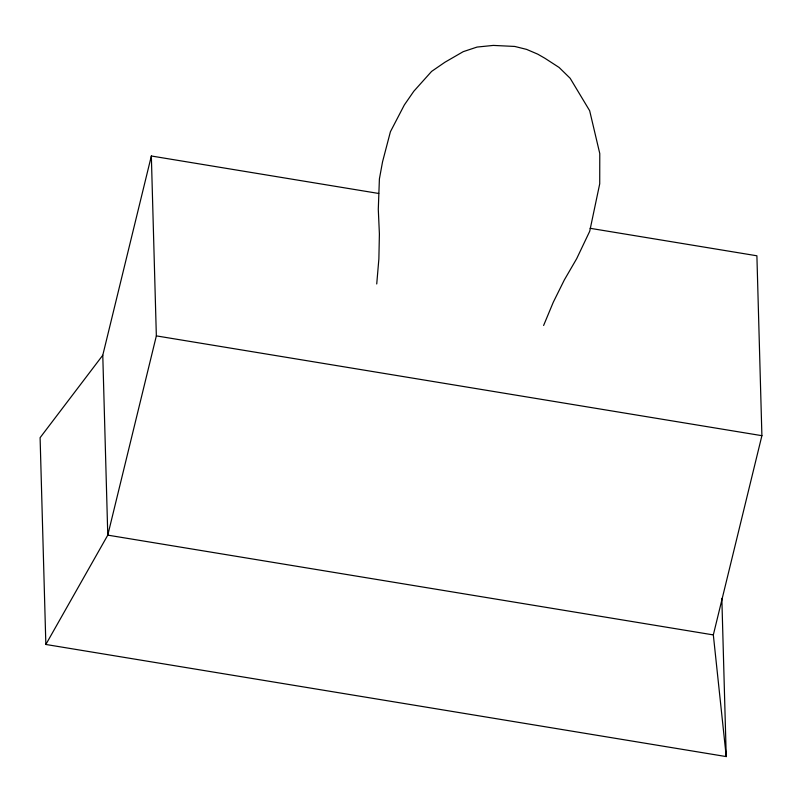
<?xml version="1.0" encoding="UTF-8"?>
<svg xmlns="http://www.w3.org/2000/svg" width="802" height="802" viewBox="0 0 802 802"><rect width="100%" height="100%" fill="white"/><g stroke="black" fill="none" stroke-linecap="round" stroke-linejoin="round"><path stroke-width="1.2" d="M376.729 283.978L378.875 258.896L379.396 233.973L378.293 209.342L379.396 178.956L382.544 161.834L390.414 131.739L404.338 104.952L413.822 91.238L431.596 71.408L444.95 62.225L463.205 51.669L477.06 47.067L493.29 45.413L514.764 46.446L526.603 49.393L537.701 54.135L544.879 58.245L559.124 67.478L570.152 78.265L589.66 110.716L599.776 153.553L599.726 183.788L589.721 231.257L576.678 258.675L564.317 279.958L553.27 302.264L543.606 325.482M721.84 598.392L726.241 756.587L45.854 644.467L107.779 535.134L102.776 355.236L151.347 155.999L378.734 193.472M151.347 155.999L156.35 335.888L107.779 535.134L713.329 634.913L726.241 756.587M713.329 634.913L761.9 435.676L756.898 255.788L590.061 228.289M102.776 355.236L40.1 437.692L45.854 644.467M156.35 335.888L761.9 435.676"/></g></svg>
